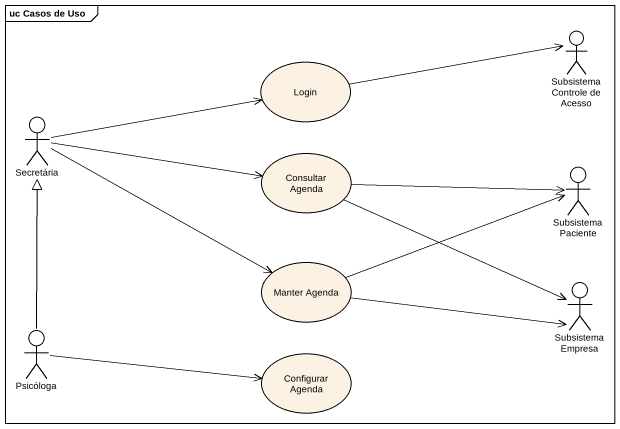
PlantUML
@startuml
mainframe uc Casos de Uso
actor "Subsistema Controle de Acesso" as Subsistema_Controle_de
usecase Login
actor Secretária
usecase "Consultar Agenda" as Consultar_Agenda
actor "Subsistema Paciente" as Subsistema_Paciente
usecase "Manter Agenda" as Manter_Agenda
actor "Subsistema Empresa" as Subsistema_Empresa
actor Psicóloga
usecase "Configurar Agenda" as Configurar_Agenda
Login -right-> Subsistema_Controle_de
Secretária -right-> Login
Secretária -right-> Consultar_Agenda
Secretária -right-> Manter_Agenda
Consultar_Agenda -right-> Subsistema_Paciente
Consultar_Agenda -right-> Subsistema_Empresa
Manter_Agenda -right-> Subsistema_Paciente
Manter_Agenda -right-> Subsistema_Empresa
Psicóloga -up-|> Secretária
Psicóloga -right-> Configurar_Agenda
@enduml
